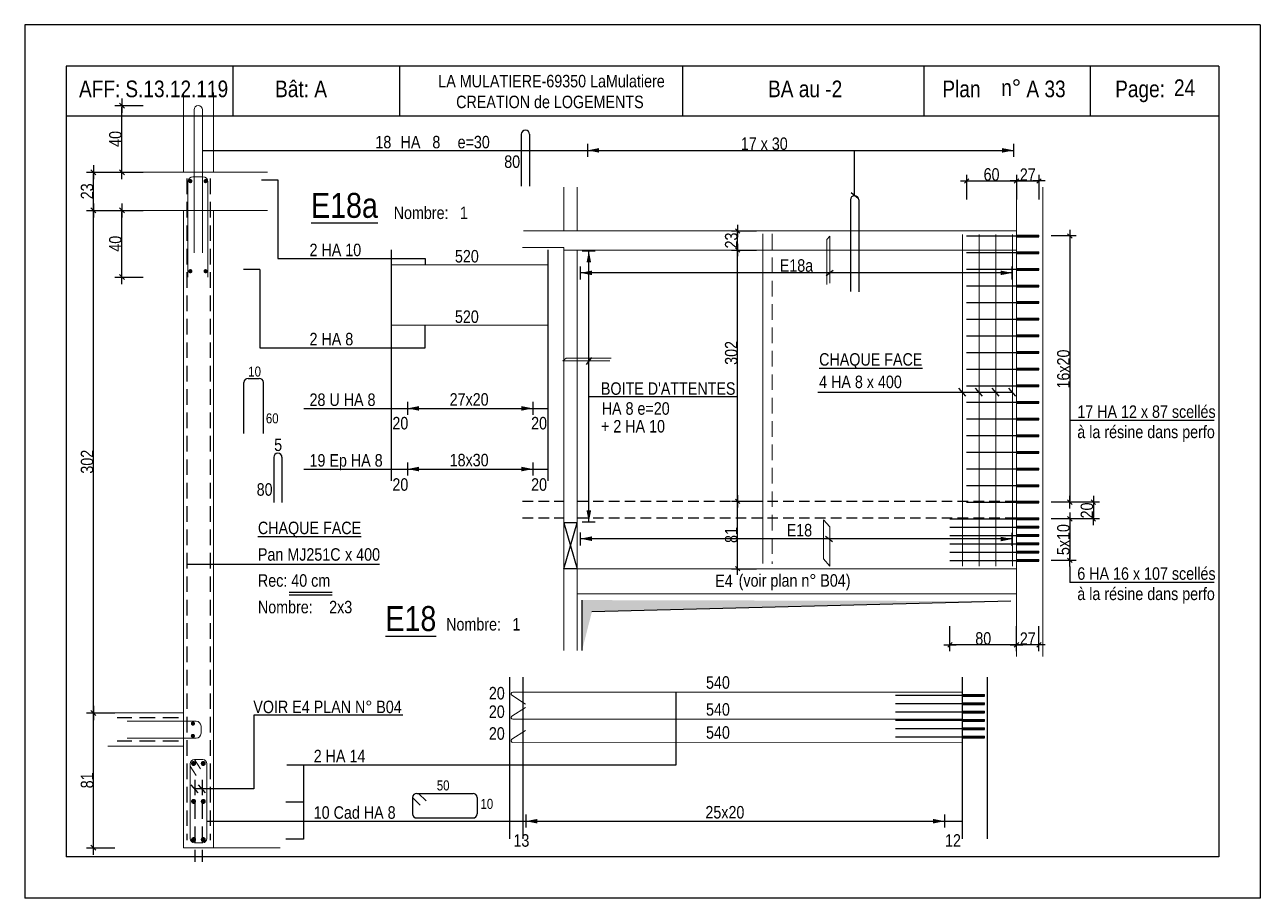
# Model space of a CAD drawing. Header units: metres. Extents: x -9927 to 45032, y -190416 to 12166.
# Drawn here: x 43547 to 45032, y -159147 to -158097 of the extents above; entities that cross this region are included whole.
import ezdxf
from ezdxf.enums import TextEntityAlignment as Align

# ---------------------------------------------------------------- set-up
doc = ezdxf.new("R2010")
doc.units = ezdxf.units.M
doc.header["$PDMODE"] = 65
doc.linetypes.add('CACHE2', pattern=[0.1875, 0.125, -0.0625])
doc.linetypes.add('CACHEx2', pattern=[19.05, 12.7, -6.35])
for name, color, linetype in [('01_cote_gen', 4, 'Continuous'), ('01_fenetres', 171, 'Continuous'), ('01_linteaux', 3, 'Continuous'), ('01_murs_coup', 5, 'Continuous'), ('01_poch_murs', 251, 'Continuous'), ('01_sem', 42, 'Continuous'), ('01_texte', 230, 'Continuous'), ('AA_COTES', 2, 'Continuous')]:
    doc.layers.add(name, color=color, linetype=linetype)
doc.styles.add('STYLE2', font='ARIALN.TTF')
doc.dimstyles.new('JB25', dxfattribs={"dimscale": 0.1, "dimtxt": 150, "dimasz": 17, "dimexe": 0.1, "dimexo": 0.1, "dimgap": 0.09, "dimtad": 1, "dimdec": 1, "dimlfac": 0.5, "dimdsep": 46, "dimtxsty": 'STYLE2', "dimblk1": 'BOND_G', "dimblk2": 'BOND_D', "dimsah": 1, "dimcen": 1.5, "dimdle": 0.01, "dimse1": 1, "dimse2": 1, "dimclrd": 4, "dimclre": 2, "dimclrt": 5, "dimadec": 0, "dimazin": 0, "dimtfac": 2.333333, "dimtdec": 1, "dimtix": 1, "dimtmove": 2, "dimatfit": 3, "dimldrblk": 'BOND_G', "dimfxl": 1, "dimtolj": 1, "dimtzin": 0, "dimarcsym": 0})
doc.dimstyles.new('JB50', dxfattribs={"dimscale": 0.1, "dimtxt": 150, "dimasz": 15, "dimexe": 0.1, "dimexo": 0.1, "dimgap": 0.09, "dimtad": 1, "dimdec": 1, "dimdsep": 46, "dimtxsty": 'STYLE2', "dimblk1": 'BOND_G', "dimblk2": 'BOND_D', "dimsah": 1, "dimcen": 1.5, "dimdle": 0.01, "dimse1": 1, "dimse2": 1, "dimclrd": 4, "dimclre": 2, "dimclrt": 6, "dimazin": 2, "dimtfac": 2.333333, "dimtdec": 1, "dimtix": 1, "dimtmove": 2, "dimatfit": 3, "dimldrblk": 'BOND_G', "dimfxl": 1, "dimtolj": 1, "dimtzin": 0, "dimarcsym": 0})

# ---------------------------------------------------------------- blocks, each defined once
blk = doc.blocks.new('BOND_G')
at = {"layer": 'AA_COTES', "color": 0}
for p, q in [((0, -5), (0, 15)), ((5, 0), (-5, 0)), ((1.77, 1.77), (-1.77, -1.77))]:
    blk.add_line(p, q, dxfattribs=at)
blk = doc.blocks.new('BOND_D')
at = {"layer": 'AA_COTES', "color": 0}
for p, q in [((5, 0), (-5, 0)), ((-1.77, -1.77), (1.77, 1.77)), ((0, 5), (0, -15))]:
    blk.add_line(p, q, dxfattribs=at)
blk = doc.blocks.new('*D1576')
at = {"layer": '01_cote_gen', "color": 4, "linetype": 'Continuous', "lineweight": -2, "transparency": 16777216}
blk.add_line((43663.6, -158398.3), (43663.6, -158321.7), dxfattribs=at)
at = {"layer": 'DEFPOINTS', "color": 0, "linetype": 'Continuous', "lineweight": 0, "transparency": 16777216}
for p in [(43663.6, -158320), (43737.9, -158320), (43743.4, -158400)]:
    blk.add_point(p, dxfattribs=at)
at = {"layer": '01_cote_gen', "color": 4, "linetype": 'Continuous', "lineweight": -2, "transparency": 16777216, "xscale": 1.7, "yscale": 1.7, "zscale": 1.7}
for name, p, rotation in [('BOND_D', (43663.6, -158320), 90), ('BOND_G', (43663.6, -158400), 270)]:
    blk.add_blockref(name, p, dxfattribs=dict(at, rotation=rotation))
at = {"layer": '01_cote_gen', "color": 5, "linetype": 'Continuous', "lineweight": 0, "transparency": 16777216, "insert": (43655.9, -158360), "char_height": 15, "attachment_point": 5, "rotation": 90, "style": 'STYLE2'}
blk.add_mtext('\\A1;40', dxfattribs=at)
blk = doc.blocks.new('*D1577')
at = {"layer": '01_cote_gen', "color": 4, "linetype": 'Continuous', "lineweight": -2, "transparency": 16777216}
blk.add_line((43629.5, -158318.3), (43629.5, -158275.7), dxfattribs=at)
at = {"layer": 'DEFPOINTS', "color": 0, "linetype": 'Continuous', "lineweight": 0, "transparency": 16777216}
for p in [(43629.5, -158274), (43705.1, -158274), (43705.1, -158320)]:
    blk.add_point(p, dxfattribs=at)
at = {"layer": '01_cote_gen', "color": 4, "linetype": 'Continuous', "lineweight": -2, "transparency": 16777216, "xscale": 1.7, "yscale": 1.7, "zscale": 1.7}
for name, p, rotation in [('BOND_D', (43629.5, -158274), 90), ('BOND_G', (43629.5, -158320), 270)]:
    blk.add_blockref(name, p, dxfattribs=dict(at, rotation=rotation))
at = {"layer": '01_cote_gen', "color": 5, "linetype": 'Continuous', "lineweight": 0, "transparency": 16777216, "insert": (43621.9, -158297), "char_height": 15, "attachment_point": 5, "rotation": 90, "style": 'STYLE2'}
blk.add_mtext('\\A1;23', dxfattribs=at)
blk = doc.blocks.new('*D1578')
at = {"layer": '01_cote_gen', "color": 4, "lineweight": -2, "transparency": 16777216}
blk.add_line((43629.5, -158922.3), (43629.5, -158321.7), dxfattribs=at)
at = {"layer": 'DEFPOINTS', "color": 0, "lineweight": 0, "transparency": 16777216}
for p in [(43629.5, -158320), (43638, -158320), (43649.6, -158924)]:
    blk.add_point(p, dxfattribs=at)
at = {"layer": '01_cote_gen', "color": 4, "lineweight": -2, "transparency": 16777216, "xscale": 1.7, "yscale": 1.7, "zscale": 1.7}
for name, p, rotation in [('BOND_D', (43629.5, -158320), 90), ('BOND_G', (43629.5, -158924), 270)]:
    blk.add_blockref(name, p, dxfattribs=dict(at, rotation=rotation))
at = {"layer": '01_cote_gen', "color": 5, "lineweight": 0, "transparency": 16777216, "insert": (43621.9, -158622), "char_height": 15, "attachment_point": 5, "rotation": 90, "style": 'STYLE2'}
blk.add_mtext('\\A1;302', dxfattribs=at)
blk = doc.blocks.new('*D1579')
at = {"layer": '01_cote_gen', "color": 4, "lineweight": -2, "transparency": 16777216}
blk.add_line((43663.6, -158272.3), (43663.6, -158195.7), dxfattribs=at)
at = {"layer": 'DEFPOINTS', "color": 0, "lineweight": 0, "transparency": 16777216}
for p in [(43663.6, -158194), (43689.1, -158194), (43728.5, -158274)]:
    blk.add_point(p, dxfattribs=at)
at = {"layer": '01_cote_gen', "color": 4, "lineweight": -2, "transparency": 16777216, "xscale": 1.7, "yscale": 1.7, "zscale": 1.7}
for name, p, rotation in [('BOND_D', (43663.6, -158194), 90), ('BOND_G', (43663.6, -158274), 270)]:
    blk.add_blockref(name, p, dxfattribs=dict(at, rotation=rotation))
at = {"layer": '01_cote_gen', "color": 5, "lineweight": 0, "transparency": 16777216, "insert": (43655.9, -158234), "char_height": 15, "attachment_point": 5, "rotation": 90, "style": 'STYLE2'}
blk.add_mtext('\\A1;40', dxfattribs=at)
blk = doc.blocks.new('*D1580')
at = {"layer": '01_cote_gen', "color": 4, "lineweight": -2, "transparency": 16777216}
blk.add_line((43629.5, -159084.3), (43629.5, -158925.7), dxfattribs=at)
at = {"layer": 'DEFPOINTS', "color": 0, "lineweight": 0, "transparency": 16777216}
for p in [(43629.5, -158924), (43678.3, -158924), (43773.8, -159086)]:
    blk.add_point(p, dxfattribs=at)
at = {"layer": '01_cote_gen', "color": 4, "lineweight": -2, "transparency": 16777216, "xscale": 1.7, "yscale": 1.7, "zscale": 1.7}
for name, p, rotation in [('BOND_D', (43629.5, -158924), 90), ('BOND_G', (43629.5, -159086), 270)]:
    blk.add_blockref(name, p, dxfattribs=dict(at, rotation=rotation))
at = {"layer": '01_cote_gen', "color": 5, "lineweight": 0, "transparency": 16777216, "insert": (43621.9, -159005), "char_height": 15, "attachment_point": 5, "rotation": 90, "style": 'STYLE2'}
blk.add_mtext('\\A1;81', dxfattribs=at)
blk = doc.blocks.new('*D1581')
at = {"layer": '01_cote_gen', "color": 4, "lineweight": -2, "ltscale": 0.5, "transparency": 16777216}
blk.add_line((44403.7, -158749.1), (44403.7, -158671.1), dxfattribs=at)
at = {"layer": 'DEFPOINTS', "color": 0, "lineweight": 0, "ltscale": 0.5, "transparency": 16777216}
for p in [(44403, -158669.6), (44403.7, -158669.6), (44403, -158750.6)]:
    blk.add_point(p, dxfattribs=at)
at = {"layer": '01_cote_gen', "color": 4, "lineweight": -2, "ltscale": 0.5, "transparency": 16777216, "xscale": 1.5, "yscale": 1.5, "zscale": 1.5}
for name, p, rotation in [('BOND_D', (44403.7, -158669.6), 90), ('BOND_G', (44403.7, -158750.6), 270)]:
    blk.add_blockref(name, p, dxfattribs=dict(at, rotation=rotation))
at = {"layer": '01_cote_gen', "color": 6, "lineweight": 0, "ltscale": 0.5, "transparency": 16777216, "insert": (44396.1, -158710.1), "char_height": 15, "attachment_point": 5, "rotation": 90, "style": 'STYLE2'}
blk.add_mtext('\\A1;81', dxfattribs=at)
blk = doc.blocks.new('*D1582')
at = {"layer": '01_cote_gen', "color": 4, "lineweight": -2, "ltscale": 0.5, "transparency": 16777216}
blk.add_line((44403.7, -158668.1), (44403.7, -158369.1), dxfattribs=at)
at = {"layer": 'DEFPOINTS', "color": 0, "lineweight": 0, "ltscale": 0.5, "transparency": 16777216}
for p in [(44343.2, -158367.6), (44403.7, -158367.6), (44361.6, -158669.6)]:
    blk.add_point(p, dxfattribs=at)
at = {"layer": '01_cote_gen', "color": 4, "lineweight": -2, "ltscale": 0.5, "transparency": 16777216, "xscale": 1.5, "yscale": 1.5, "zscale": 1.5}
for name, p, rotation in [('BOND_D', (44403.7, -158367.6), 90), ('BOND_G', (44403.7, -158669.6), 270)]:
    blk.add_blockref(name, p, dxfattribs=dict(at, rotation=rotation))
at = {"layer": '01_cote_gen', "color": 6, "lineweight": 0, "ltscale": 0.5, "transparency": 16777216, "insert": (44396.1, -158491.2), "char_height": 15, "attachment_point": 5, "rotation": 90, "style": 'STYLE2'}
blk.add_mtext('\\A1;302', dxfattribs=at)
blk = doc.blocks.new('*D1583')
at = {"layer": '01_cote_gen', "color": 4, "lineweight": -2, "ltscale": 0.5, "transparency": 16777216}
blk.add_line((44403.7, -158366.1), (44403.7, -158346.1), dxfattribs=at)
at = {"layer": 'DEFPOINTS', "color": 0, "lineweight": 0, "ltscale": 0.5, "transparency": 16777216}
for p in [(44347.8, -158344.6), (44403.7, -158344.6), (44347.8, -158367.6)]:
    blk.add_point(p, dxfattribs=at)
at = {"layer": '01_cote_gen', "color": 4, "lineweight": -2, "ltscale": 0.5, "transparency": 16777216, "xscale": 1.5, "yscale": 1.5, "zscale": 1.5}
for name, p, rotation in [('BOND_D', (44403.7, -158344.6), 90), ('BOND_G', (44403.7, -158367.6), 270)]:
    blk.add_blockref(name, p, dxfattribs=dict(at, rotation=rotation))
at = {"layer": '01_cote_gen', "color": 6, "lineweight": 0, "ltscale": 0.5, "transparency": 16777216, "insert": (44396.1, -158356.1), "char_height": 15, "attachment_point": 5, "rotation": 90, "style": 'STYLE2'}
blk.add_mtext('\\A1;23', dxfattribs=at)
blk = doc.blocks.new('*D1584')
at = {"layer": '01_cote_gen', "color": 4, "lineweight": -2, "ltscale": 0.5, "transparency": 16777216}
blk.add_line((44803, -158692.1), (44803, -158739.1), dxfattribs=at)
at = {"layer": 'DEFPOINTS', "color": 0, "lineweight": 0, "ltscale": 0.5, "transparency": 16777216}
for p in [(44715.4, -158690.6), (44717.7, -158740.6), (44803, -158740.6)]:
    blk.add_point(p, dxfattribs=at)
at = {"layer": '01_cote_gen', "color": 4, "lineweight": -2, "ltscale": 0.5, "transparency": 16777216, "xscale": 1.5, "yscale": 1.5, "zscale": 1.5}
for name, p, rotation in [('BOND_G', (44803, -158690.6), 90), ('BOND_D', (44803, -158740.6), 270)]:
    blk.add_blockref(name, p, dxfattribs=dict(at, rotation=rotation))
at = {"layer": '01_cote_gen', "color": 6, "lineweight": 0, "ltscale": 0.5, "transparency": 16777216, "insert": (44795.3, -158715.6), "char_height": 15, "attachment_point": 5, "rotation": 90, "style": 'STYLE2'}
blk.add_mtext('\\A1;5x10', dxfattribs=at)
blk = doc.blocks.new('*D1585')
at = {"layer": '01_cote_gen', "color": 4, "lineweight": -2, "ltscale": 0.5, "transparency": 16777216}
blk.add_line((44831.3, -158672.1), (44831.3, -158689.1), dxfattribs=at)
at = {"layer": 'DEFPOINTS', "color": 0, "lineweight": 0, "ltscale": 0.5, "transparency": 16777216}
for p in [(44810.5, -158670.6), (44810.5, -158690.6), (44831.3, -158690.6)]:
    blk.add_point(p, dxfattribs=at)
at = {"layer": '01_cote_gen', "color": 4, "lineweight": -2, "ltscale": 0.5, "transparency": 16777216, "xscale": 1.5, "yscale": 1.5, "zscale": 1.5}
for name, p, rotation in [('BOND_G', (44831.3, -158670.6), 90), ('BOND_D', (44831.3, -158690.6), 270)]:
    blk.add_blockref(name, p, dxfattribs=dict(at, rotation=rotation))
at = {"layer": '01_cote_gen', "color": 6, "lineweight": 0, "ltscale": 0.5, "transparency": 16777216, "insert": (44823.6, -158680.6), "char_height": 15, "attachment_point": 5, "rotation": 90, "style": 'STYLE2'}
blk.add_mtext('\\A1;20', dxfattribs=at)
blk = doc.blocks.new('*D1586')
at = {"layer": '01_cote_gen', "color": 4, "lineweight": -2, "ltscale": 0.5, "transparency": 16777216}
blk.add_line((44764.4, -158842.1), (44740.4, -158842.1), dxfattribs=at)
at = {"layer": 'DEFPOINTS', "color": 0, "lineweight": 0, "ltscale": 0.5, "transparency": 16777216}
for p in [(44765.9, -158652.5), (44738.9, -158661.5), (44738.9, -158842.1)]:
    blk.add_point(p, dxfattribs=at)
at = {"layer": '01_cote_gen', "color": 4, "lineweight": -2, "ltscale": 0.5, "transparency": 16777216, "xscale": 1.5, "yscale": 1.5, "zscale": 1.5, "rotation": 180}
blk.add_blockref('BOND_D', (44738.9, -158842.1), dxfattribs=at)
at = {"layer": '01_cote_gen', "color": 4, "lineweight": -2, "ltscale": 0.5, "transparency": 16777216, "xscale": 1.5, "yscale": 1.5, "zscale": 1.5}
blk.add_blockref('BOND_G', (44765.9, -158842.1), dxfattribs=at)
at = {"layer": '01_cote_gen', "color": 6, "lineweight": 0, "ltscale": 0.5, "transparency": 16777216, "insert": (44752.4, -158834.6), "char_height": 15, "attachment_point": 5, "style": 'STYLE2'}
blk.add_mtext('\\A1;27', dxfattribs=at)
blk = doc.blocks.new('*D1587')
at = {"layer": '01_cote_gen', "color": 4, "lineweight": -2, "ltscale": 0.5, "transparency": 16777216}
blk.add_line((44737.4, -158842.1), (44660.4, -158842.1), dxfattribs=at)
at = {"layer": 'DEFPOINTS', "color": 0, "lineweight": 0, "ltscale": 0.5, "transparency": 16777216}
for p in [(44658.9, -158651.5), (44738.9, -158673.9), (44658.9, -158842.1)]:
    blk.add_point(p, dxfattribs=at)
at = {"layer": '01_cote_gen', "color": 4, "lineweight": -2, "ltscale": 0.5, "transparency": 16777216, "xscale": 1.5, "yscale": 1.5, "zscale": 1.5, "rotation": 180}
blk.add_blockref('BOND_D', (44658.9, -158842.1), dxfattribs=at)
at = {"layer": '01_cote_gen', "color": 4, "lineweight": -2, "ltscale": 0.5, "transparency": 16777216, "xscale": 1.5, "yscale": 1.5, "zscale": 1.5}
blk.add_blockref('BOND_G', (44738.9, -158842.1), dxfattribs=at)
at = {"layer": '01_cote_gen', "color": 6, "lineweight": 0, "ltscale": 0.5, "transparency": 16777216, "insert": (44698.9, -158834.5), "char_height": 15, "attachment_point": 5, "style": 'STYLE2'}
blk.add_mtext('\\A1;80', dxfattribs=at)
blk = doc.blocks.new('*D1588')
at = {"layer": '01_cote_gen', "color": 4, "lineweight": -2, "ltscale": 0.5, "transparency": 16777216}
blk.add_line((44803, -158352.1), (44803, -158669.1), dxfattribs=at)
at = {"layer": 'DEFPOINTS', "color": 0, "lineweight": 0, "ltscale": 0.5, "transparency": 16777216}
for p in [(44678.9, -158350.6), (44713.9, -158670.6), (44803, -158670.6)]:
    blk.add_point(p, dxfattribs=at)
at = {"layer": '01_cote_gen', "color": 4, "lineweight": -2, "ltscale": 0.5, "transparency": 16777216, "xscale": 1.5, "yscale": 1.5, "zscale": 1.5}
for name, p, rotation in [('BOND_G', (44803, -158350.6), 90), ('BOND_D', (44803, -158670.6), 270)]:
    blk.add_blockref(name, p, dxfattribs=dict(at, rotation=rotation))
at = {"layer": '01_cote_gen', "color": 6, "lineweight": 0, "ltscale": 0.5, "transparency": 16777216, "insert": (44795.3, -158510.6), "char_height": 15, "attachment_point": 5, "rotation": 90, "style": 'STYLE2'}
blk.add_mtext('\\A1;16x20', dxfattribs=at)
blk = doc.blocks.new('*D1589')
at = {"layer": '01_cote_gen', "color": 4, "lineweight": -2, "ltscale": 0.5, "transparency": 16777216}
blk.add_line((44680.4, -158284.5), (44737.4, -158284.5), dxfattribs=at)
at = {"layer": 'DEFPOINTS', "color": 0, "lineweight": 0, "ltscale": 0.5, "transparency": 16777216}
for p in [(44738.9, -158284.5), (44738.9, -158310.3), (44678.9, -158350.6)]:
    blk.add_point(p, dxfattribs=at)
at = {"layer": '01_cote_gen', "color": 4, "lineweight": -2, "ltscale": 0.5, "transparency": 16777216, "xscale": 1.5, "yscale": 1.5, "zscale": 1.5, "rotation": 180}
blk.add_blockref('BOND_G', (44678.9, -158284.5), dxfattribs=at)
at = {"layer": '01_cote_gen', "color": 4, "lineweight": -2, "ltscale": 0.5, "transparency": 16777216, "xscale": 1.5, "yscale": 1.5, "zscale": 1.5}
blk.add_blockref('BOND_D', (44738.9, -158284.5), dxfattribs=at)
at = {"layer": '01_cote_gen', "color": 6, "lineweight": 0, "ltscale": 0.5, "transparency": 16777216, "insert": (44708.9, -158276.8), "char_height": 15, "attachment_point": 5, "style": 'STYLE2'}
blk.add_mtext('\\A1;60', dxfattribs=at)
blk = doc.blocks.new('*D1590')
at = {"layer": '01_cote_gen', "color": 4, "lineweight": -2, "ltscale": 0.5, "transparency": 16777216}
blk.add_line((44740.4, -158284.5), (44764.4, -158284.5), dxfattribs=at)
at = {"layer": 'DEFPOINTS', "color": 0, "lineweight": 0, "ltscale": 0.5, "transparency": 16777216}
for p in [(44765.9, -158284.5), (44738.9, -158292.1), (44765.9, -158351.6)]:
    blk.add_point(p, dxfattribs=at)
at = {"layer": '01_cote_gen', "color": 4, "lineweight": -2, "ltscale": 0.5, "transparency": 16777216, "xscale": 1.5, "yscale": 1.5, "zscale": 1.5, "rotation": 180}
blk.add_blockref('BOND_G', (44738.9, -158284.5), dxfattribs=at)
at = {"layer": '01_cote_gen', "color": 4, "lineweight": -2, "ltscale": 0.5, "transparency": 16777216, "xscale": 1.5, "yscale": 1.5, "zscale": 1.5}
blk.add_blockref('BOND_D', (44765.9, -158284.5), dxfattribs=at)
at = {"layer": '01_cote_gen', "color": 6, "lineweight": 0, "ltscale": 0.5, "transparency": 16777216, "insert": (44752.4, -158276.9), "char_height": 15, "attachment_point": 5, "style": 'STYLE2'}
blk.add_mtext('\\A1;27', dxfattribs=at)

msp = doc.modelspace()

# ---------------------------------------------------------------- linework, layer by layer
at = {"layer": '01_cote_gen', "color": 5, "linetype": 'Continuous', "lineweight": 0}
msp.add_line((44434.06, -158348.28), (44434.06, -158744.13), dxfattribs=at)
at = {"layer": '01_cote_gen', "color": 5, "linetype": 'CACHE2', "lineweight": 0, "ltscale": 150}
msp.add_line((44445.21, -158348.28), (44445.21, -158744.62), dxfattribs=at)
at = {"layer": '01_fenetres', "ltscale": 30}
for p, q in [((43596.87, -158146.73), (43596.87, -159096.73)), ((43596.87, -158146.73), (43596.87, -159096.73)), ((43596.87, -158146.73), (43596.87, -159096.73)), ((44981.87, -158146.73), (43596.87, -158146.73)), ((43796.87, -158146.73), (43796.87, -158206.73)), ((43997.26, -158146.73), (43997.26, -158206.73)), ((44337.43, -158146.73), (44337.43, -158206.73)), ((44627.73, -158206.73), (44627.73, -158146.73)), ((44827.73, -158206.73), (44827.73, -158146.73)), ((44981.87, -158146.73), (44981.87, -159096.73)), ((44981.87, -158206.73), (43596.87, -158206.73)), ((44981.87, -159096.73), (43596.87, -159096.73))]:
    msp.add_line(p, q, dxfattribs=at)
at = {"layer": '01_linteaux', "linetype": 'Continuous'}
for p, q in [((44143.62, -158228.47), (44143.62, -158290.65)), ((44153.62, -158228.47), (44153.62, -158290.65)), ((44539.29, -158307.23), (44539.29, -158417.26)), ((44549.29, -158307.23), (44549.29, -158417.75)), ((43815.32, -158521.86), (43828.72, -158521.86)), ((43810.32, -158587.95), (43810.32, -158526.86)), ((43833.72, -158587.95), (43833.72, -158526.86)), ((43846.09, -158616.69), (43846.09, -158670.99)), ((43856.09, -158616.69), (43856.09, -158670.99)), ((44013.08, -159025.61), (44013.08, -159045.22)), ((44013.08, -159025.61), (44022.08, -159034.61)), ((44018.08, -159020.61), (44085.66, -159020.61)), ((44020.27, -159020.61), (44029.27, -159029.61)), ((44090.66, -159025.61), (44090.66, -159045.22)), ((44018.08, -159050.22), (44085.66, -159050.22))]:
    msp.add_line(p, q, dxfattribs=at)
at = {"layer": '01_linteaux'}
for p, q in [((44678.87, -158350.59), (44765.87, -158350.59)), ((44738.87, -158349.59), (44765.87, -158349.59)), ((44738.87, -158351.59), (44765.87, -158351.59)), ((44765.87, -158351.59), (44765.87, -158349.59)), ((44678.87, -158370.59), (44765.87, -158370.59)), ((44738.87, -158369.59), (44765.87, -158369.59)), ((44738.87, -158371.59), (44765.87, -158371.59)), ((44765.87, -158371.59), (44765.87, -158369.59)), ((44738.87, -158389.59), (44765.87, -158389.59)), ((44765.87, -158391.59), (44765.87, -158389.59)), ((44678.87, -158390.59), (44765.87, -158390.59)), ((44738.87, -158391.59), (44765.87, -158391.59)), ((44678.87, -158410.59), (44765.87, -158410.59)), ((44738.87, -158409.59), (44765.87, -158409.59)), ((44738.87, -158411.59), (44765.87, -158411.59)), ((44765.87, -158411.59), (44765.87, -158409.59)), ((44678.87, -158430.59), (44765.87, -158430.59)), ((44738.87, -158429.59), (44765.87, -158429.59)), ((44738.87, -158431.59), (44765.87, -158431.59)), ((44765.87, -158431.59), (44765.87, -158429.59)), ((44678.87, -158450.59), (44765.87, -158450.59)), ((44738.87, -158449.59), (44765.87, -158449.59)), ((44738.87, -158451.59), (44765.87, -158451.59)), ((44765.87, -158451.59), (44765.87, -158449.59)), ((44678.87, -158470.59), (44765.87, -158470.59)), ((44678.87, -158470.59), (44765.87, -158470.59)), ((44738.87, -158469.59), (44765.87, -158469.59)), ((44738.87, -158469.59), (44765.87, -158469.59)), ((44738.87, -158471.59), (44765.87, -158471.59)), ((44738.87, -158471.59), (44765.87, -158471.59)), ((44765.87, -158471.59), (44765.87, -158469.59)), ((44765.87, -158471.59), (44765.87, -158469.59)), ((44678.87, -158490.59), (44765.87, -158490.59)), ((44738.87, -158489.59), (44765.87, -158489.59)), ((44738.87, -158491.59), (44765.87, -158491.59)), ((44765.87, -158491.59), (44765.87, -158489.59)), ((44678.87, -158510.59), (44765.87, -158510.59)), ((44738.87, -158509.59), (44765.87, -158509.59)), ((44738.87, -158511.59), (44765.87, -158511.59)), ((44765.87, -158511.59), (44765.87, -158509.59)), ((44678.87, -158530.59), (44765.87, -158530.59)), ((44738.87, -158529.59), (44765.87, -158529.59)), ((44738.87, -158531.59), (44765.87, -158531.59)), ((44765.87, -158531.59), (44765.87, -158529.59)), ((44678.87, -158550.59), (44765.87, -158550.59)), ((44738.87, -158549.59), (44765.87, -158549.59)), ((44738.87, -158551.59), (44765.87, -158551.59)), ((44765.87, -158551.59), (44765.87, -158549.59)), ((44678.87, -158570.59), (44765.87, -158570.59)), ((44738.87, -158569.59), (44765.87, -158569.59)), ((44738.87, -158571.59), (44765.87, -158571.59)), ((44765.87, -158571.59), (44765.87, -158569.59)), ((44678.87, -158590.59), (44765.87, -158590.59)), ((44738.87, -158589.59), (44765.87, -158589.59)), ((44738.87, -158591.59), (44765.87, -158591.59)), ((44765.87, -158591.59), (44765.87, -158589.59)), ((44678.87, -158610.59), (44765.87, -158610.59)), ((44738.87, -158609.59), (44765.87, -158609.59)), ((44738.87, -158611.59), (44765.87, -158611.59)), ((44765.87, -158611.59), (44765.87, -158609.59)), ((44678.87, -158630.59), (44765.87, -158630.59)), ((44738.87, -158629.59), (44765.87, -158629.59)), ((44738.87, -158631.59), (44765.87, -158631.59)), ((44765.87, -158631.59), (44765.87, -158629.59)), ((44678.87, -158650.59), (44765.87, -158650.59)), ((44738.87, -158649.59), (44765.87, -158649.59)), ((44738.87, -158651.59), (44765.87, -158651.59)), ((44765.87, -158651.59), (44765.87, -158649.59)), ((44678.87, -158670.59), (44765.87, -158670.59)), ((44738.87, -158669.59), (44765.87, -158669.59)), ((44738.87, -158671.59), (44765.87, -158671.59)), ((44765.87, -158671.59), (44765.87, -158669.59)), ((44210.87, -158695.59), (44194.87, -158695.59)), ((44194.87, -158750.59), (44210.87, -158695.59)), ((44194.87, -158695.59), (44210.87, -158750.59)), ((44658.87, -158690.59), (44765.87, -158690.59)), ((44658.87, -158700.59), (44765.87, -158700.59)), ((44738.87, -158689.59), (44765.87, -158689.59)), ((44738.87, -158691.59), (44765.87, -158691.59)), ((44738.87, -158699.59), (44765.87, -158699.59)), ((44738.87, -158701.59), (44765.87, -158701.59)), ((44765.87, -158691.59), (44765.87, -158689.59)), ((44765.87, -158701.59), (44765.87, -158699.59)), ((44658.87, -158710.59), (44765.87, -158710.59)), ((44738.87, -158709.59), (44765.87, -158709.59)), ((44738.87, -158711.59), (44765.87, -158711.59)), ((44765.87, -158711.59), (44765.87, -158709.59)), ((44658.87, -158720.59), (44765.87, -158720.59)), ((44658.87, -158730.59), (44765.87, -158730.59)), ((44738.87, -158719.59), (44765.87, -158719.59)), ((44738.87, -158721.59), (44765.87, -158721.59)), ((44738.87, -158729.59), (44765.87, -158729.59)), ((44738.87, -158731.59), (44765.87, -158731.59)), ((44765.87, -158721.59), (44765.87, -158719.59)), ((44765.87, -158731.59), (44765.87, -158729.59)), ((44658.87, -158740.59), (44765.87, -158740.59)), ((44738.87, -158739.59), (44765.87, -158739.59)), ((44738.87, -158741.59), (44765.87, -158741.59)), ((44765.87, -158741.59), (44765.87, -158739.59)), ((44210.87, -158750.59), (44194.87, -158750.59)), ((44593.5, -158902.78), (44700.5, -158902.78)), ((44673.5, -158901.78), (44700.5, -158901.78)), ((44673.5, -158903.78), (44700.5, -158903.78)), ((44700.5, -158903.78), (44700.5, -158901.78)), ((44593.5, -158912.78), (44700.5, -158912.78)), ((44593.5, -158922.78), (44700.5, -158922.78)), ((44673.5, -158911.78), (44700.5, -158911.78)), ((44673.5, -158913.78), (44700.5, -158913.78)), ((44673.5, -158921.78), (44700.5, -158921.78)), ((44673.5, -158923.78), (44700.5, -158923.78)), ((44700.5, -158913.78), (44700.5, -158911.78)), ((44700.5, -158923.78), (44700.5, -158921.78)), ((44593.5, -158932.78), (44700.5, -158932.78)), ((44673.5, -158931.78), (44700.5, -158931.78)), ((44673.5, -158933.78), (44700.5, -158933.78)), ((44700.5, -158933.78), (44700.5, -158931.78)), ((44593.5, -158942.78), (44700.5, -158942.78)), ((44593.5, -158952.78), (44700.5, -158952.78)), ((44673.5, -158941.78), (44700.5, -158941.78)), ((44673.5, -158943.78), (44700.5, -158943.78)), ((44673.5, -158951.78), (44700.5, -158951.78)), ((44673.5, -158953.78), (44700.5, -158953.78)), ((44700.5, -158943.78), (44700.5, -158941.78)), ((44700.5, -158953.78), (44700.5, -158951.78))]:
    msp.add_line(p, q, dxfattribs=at)
at = {"layer": '01_linteaux', "linetype": 'CACHEx2'}
for p, q in [((44145.25, -158669.59), (44194.87, -158669.59)), ((44210.87, -158669.59), (44738.87, -158669.59)), ((44145.25, -158689.59), (44194.87, -158689.59)), ((44210.87, -158689.59), (44738.87, -158689.59))]:
    msp.add_line(p, q, dxfattribs=at)
at = {"layer": '01_linteaux', "linetype": 'Continuous'}
for centre, start, end in [((44148.62, -158228.47), 0, 180), ((44544.29, -158307.23), 90, 180), ((44544.29, -158307.23), 0, 90), ((43815.32, -158526.86), 90, 180), ((43828.72, -158526.86), 0, 90), ((43851.09, -158616.69), 90, 180), ((43851.09, -158616.69), 0, 90), ((44018.08, -159025.61), 90, 180), ((44085.66, -159025.61), 0, 90), ((44018.08, -159045.22), 180, 270), ((44085.66, -159045.22), 270, 0)]:
    msp.add_arc(centre, 5, start, end, dxfattribs=at)
at = {"layer": '01_murs_coup', "linetype": 'Continuous', "lineweight": 5}
for p, q in [((44194.87, -158344.59), (44194.87, -158292.15)), ((44210.87, -158344.59), (44210.87, -158292.15)), ((44738.87, -158856.12), (44738.87, -158292.15)), ((44770.37, -158856.12), (44770.37, -158292.15)), ((44146.38, -158344.59), (44738.87, -158344.59)), ((44145.25, -158364.59), (44194.87, -158364.59)), ((44194.87, -158848.7), (44194.87, -158364.59)), ((44194.87, -158367.59), (44738.87, -158367.59)), ((44210.87, -158848.7), (44210.87, -158367.59)), ((44210.87, -158750.59), (44738.87, -158750.59)), ((44210.87, -158780.59), (44738.87, -158780.59))]:
    msp.add_line(p, q, dxfattribs=at)
at = {"layer": '01_poch_murs', "ltscale": 3}
for p, q in [((44216.75, -158848.7), (44216.75, -158788.31)), ((44732.01, -158789.52), (44228.57, -158802.24))]:
    msp.add_line(p, q, dxfattribs=at)
for points in [[(44216.75, -158848.7), (44216.75, -158788.31), (44228.57, -158802.24)], [(44216.75, -158788.31), (44732.01, -158789.52), (44228.57, -158802.24)]]:
    msp.add_solid(points, dxfattribs=at)
at = {"layer": '01_sem', "color": 2, "lineweight": 0, "ltscale": 7}
for p, q in [((43737.81, -158273.99), (43737.81, -158178.25)), ((43773.81, -158273.99), (43773.81, -158178.25)), ((43750.46, -158198.99), (43750.46, -158371.05)), ((43760.46, -158198.99), (43760.46, -158371.05)), ((43663.77, -158273.99), (43838.83, -158273.99)), ((43743.09, -158285.6), (43743.09, -158399.99)), ((43761.09, -158279.6), (43749.09, -158279.6)), ((43767.09, -158285.6), (43767.09, -158399.99)), ((43663.77, -158319.99), (43838.83, -158319.99)), ((43737.81, -158319.99), (43737.81, -159085.99)), ((43773.81, -158319.99), (43773.81, -159085.99)), ((44514.32, -158350.81), (44510.78, -158355.04)), ((44510.78, -158355.04), (44510.78, -158408.97)), ((44514.32, -158350.81), (44514.32, -158407.48)), ((44673.87, -158747.35), (44673.87, -158348.86)), ((44693.87, -158747.35), (44693.87, -158348.86)), ((44713.87, -158747.35), (44713.87, -158348.86)), ((44733.87, -158747.35), (44733.87, -158348.86)), ((43987.1, -158385.33), (44175.43, -158385.33)), ((43987.1, -158457.95), (44175.43, -158457.95)), ((44193.52, -158500.92), (44197.75, -158497.39)), ((44193.52, -158500.92), (44250.19, -158500.92)), ((44197.75, -158497.39), (44251.68, -158497.39)), ((44507.04, -158738.77), (44507.04, -158691.72)), ((44514.32, -158700.43), (44507.04, -158691.72)), ((44514.32, -158747.48), (44514.32, -158700.43)), ((44514.32, -158747.48), (44507.04, -158738.77)), ((44132.38, -158902.7), (44148.63, -158913.32)), ((44133.36, -158899.03), (44673.5, -158899.03)), ((43737.81, -158923.99), (43646.5, -158923.99)), ((44132.38, -158927.94), (44148.63, -158917.32)), ((43752.81, -158933.94), (43669.88, -158933.94)), ((44133.47, -158931.62), (44673.5, -158931.41)), ((43758.81, -158939.94), (43758.81, -158948.43)), ((44132.38, -158955.66), (44148.63, -158945.03)), ((43737.81, -158963.99), (43646.91, -158963.99)), ((43752.81, -158954.43), (43669.88, -158954.43)), ((44133.47, -158959.33), (44673.5, -158959.12)), ((43750.75, -158979.99), (43758.1, -158991.19)), ((43750.81, -158979.99), (43760.81, -158979.99)), ((43745.75, -158987.77), (43753.1, -158998.97)), ((43745.81, -158984.99), (43745.81, -159074.99)), ((43765.81, -158984.99), (43765.81, -159074.99)), ((43737.81, -159085.99), (43773.81, -159085.99)), ((43737.81, -159085.99), (43853.75, -159085.99)), ((43750.81, -159079.99), (43760.81, -159079.99))]:
    msp.add_line(p, q, dxfattribs=at)
at = {"layer": '01_sem', "color": 2, "lineweight": 0, "ltscale": 7, "flags": 128}
for points, const_width in [([(43745.92, -158283.48, -1), (43745.92, -158285.98, -1)], 2.5), ([(43764.26, -158283.48, 1), (43764.26, -158285.98, 1)], 2.5), ([(43745.92, -158391.75, -1), (43745.92, -158394.25, -1)], 2.5), ([(43764.26, -158391.75, 1), (43764.26, -158394.25, 1)], 2.5), ([(43750.28, -158936.77, -1), (43747.78, -158936.77, -1)], 2.5), ([(43750.25, -158951.58, -1), (43747.75, -158951.58, -1)], 2.5), ([(43748.33, -158984.7, 1), (43751.33, -158984.7, 1)], 3), ([(43759.97, -158984.7, 1), (43762.97, -158984.7, 1)], 3), ([(43748.33, -159030.28, 1), (43751.33, -159030.28, 1)], 3), ([(43759.97, -159030.28, 1), (43762.97, -159030.28, 1)], 3), ([(43748.33, -159076.15, 1), (43751.33, -159076.15, 1)], 3), ([(43759.97, -159076.15, 1), (43762.97, -159076.15, 1)], 3)]:
    msp.add_lwpolyline(points, format="xyb", close=True, dxfattribs=dict(at, const_width=const_width))
at = {"layer": '01_sem', "color": 2, "lineweight": 0, "ltscale": 7}
for centre, radius, start, end in [((43755.46, -158198.99), 5, 0, 180), ((43749.09, -158285.6), 6, 90, 180), ((43761.09, -158285.6), 6, 0, 90), ((44133.47, -158901.03), 2, 90, 236.82778), ((43752.81, -158939.94), 6, 0, 90), ((44133.47, -158929.62), 2, 123.17222, 270), ((43752.81, -158948.43), 6, 270, 0), ((44133.47, -158957.33), 2, 123.17222, 270), ((43750.81, -158984.99), 5, 90, 180), ((43760.81, -158984.99), 5, 0, 90), ((43750.81, -159074.99), 5, 180, 270), ((43760.81, -159074.99), 5, 270, 0)]:
    msp.add_arc(centre, radius, start, end, dxfattribs=at)
at = {"layer": '01_texte', "ltscale": 30}
for p, q in [((43546.87, -158096.73), (43546.87, -159146.73)), ((45031.87, -158096.73), (43546.87, -158096.73)), ((45031.87, -158096.73), (45031.87, -159146.73)), ((44223.3, -158239.71), (44223.3, -158255.35)), ((44735.34, -158239.71), (44735.34, -158255.35)), ((43760.46, -158247.77), (44735.34, -158247.77)), ((44544.29, -158302.23), (44544.29, -158247.77)), ((43831.6, -158283.19), (43851.06, -158283.19)), ((43851.06, -158283.19), (43851.06, -158377.89)), ((44548.42, -158305.54), (44540.15, -158298.92)), ((43987.1, -158367.38), (43987.1, -158644.98)), ((44175.43, -158367.38), (44175.43, -158644.98)), ((44216.79, -158368.63), (44232.43, -158368.63)), ((44224.85, -158694.44), (44224.85, -158368.63)), ((43851.06, -158377.89), (44028.22, -158377.89)), ((44028.22, -158377.89), (44028.22, -158385.33)), ((44214.73, -158403.06), (44214.73, -158387.42)), ((44733.5, -158403.06), (44733.5, -158387.42)), ((43829.27, -158391.12), (43809.81, -158391.12)), ((43829.27, -158391.12), (43829.27, -158485.05)), ((44733.5, -158395), (44214.73, -158395)), ((44510.18, -158398.31), (44518.45, -158391.69)), ((44028.22, -158485.05), (44028.22, -158457.95)), ((43829.27, -158485.05), (44028.22, -158485.05)), ((44228.16, -158496.79), (44221.54, -158505.06)), ((44006.82, -158549.84), (44006.82, -158565.48)), ((44157.69, -158549.84), (44157.69, -158565.48)), ((43882.18, -158557.9), (44175.43, -158557.9)), ((44006.82, -158622.76), (44006.82, -158638.4)), ((44157.69, -158622.76), (44157.69, -158638.4)), ((43882.18, -158630.82), (44175.43, -158630.82)), ((44216.79, -158694.44), (44232.43, -158694.44)), ((44214.73, -158722.57), (44214.73, -158706.93)), ((44732.79, -158714.75), (44214.73, -158714.75)), ((44509.47, -158711.44), (44517.74, -158718.06)), ((44733.5, -158722.95), (44733.5, -158707.31)), ((44129.5, -158881.08), (44129.5, -159075.23)), ((44145.5, -158881.08), (44145.5, -159075.23)), ((44673.5, -158881.08), (44673.5, -159075.23)), ((44673.5, -158881.08), (44673.5, -159075.23)), ((44703.5, -158881.08), (44703.5, -159075.23)), ((44329.88, -158986.23), (44329.88, -158899.03)), ((44001.3, -158926.69), (43822.15, -158926.69)), ((43822.15, -158926.69), (43822.15, -159015.19)), ((43862.1, -158986.23), (44329.88, -158986.23)), ((43881.97, -158986.23), (43881.97, -159075.61)), ((43822.15, -159015.19), (43751.27, -159015.19)), ((43881.97, -159031.34), (43860.51, -159031.34)), ((43765.81, -159054.08), (44673.5, -159054.08)), ((44149.22, -159046.02), (44149.22, -159061.66)), ((44652.41, -159046.02), (44652.41, -159061.66)), ((43881.97, -159075.61), (43860.51, -159075.61)), ((45031.87, -159146.73), (43546.87, -159146.73))]:
    msp.add_line(p, q, dxfattribs=at)
at = {"layer": '01_texte', "linetype": 'CACHE2', "ltscale": 150}
for p, q in [((43741.81, -158281.64), (43741.81, -159076.69)), ((43769.81, -158281.64), (43769.81, -159076.69)), ((43731.81, -158929.99), (43657.87, -158929.99)), ((43731.81, -158957.99), (43657.87, -158957.99)), ((43751.27, -159004.21), (43751.27, -159103.05)), ((43760.11, -159004.21), (43760.11, -159103.05))]:
    msp.add_line(p, q, dxfattribs=at)
at = {"layer": '01_texte'}
for p, q in [((44500.09, -158538.33), (44734.35, -158538.33)), ((44678.1, -158543.03), (44669.64, -158533.63)), ((44698.1, -158543.03), (44689.64, -158533.63)), ((44718.1, -158543.03), (44709.64, -158533.63)), ((44738.1, -158543.03), (44729.64, -158533.63)), ((44224.85, -158543.57), (44403.57, -158543.57)), ((44976.57, -158572.53), (44802.99, -158572.53)), ((44802.99, -158687.09), (44802.99, -158712.83)), ((43741.81, -158745.07), (43973.25, -158745.07)), ((44802.99, -158748.09), (44802.99, -158767.14)), ((44976.57, -158767.14), (44802.99, -158767.14)), ((43916.49, -158779.25), (43864.73, -158779.25)), ((43916.49, -158782.56), (43864.73, -158782.56)), ((43755.51, -159019.88), (43747.04, -159010.49)), ((43764.34, -159019.88), (43755.87, -159010.49))]:
    msp.add_line(p, q, dxfattribs=at)
at = {"layer": '01_texte', "ltscale": 30}
for points in [[(44223.3, -158247.77), (44237.12, -158245.01), (44237.12, -158247.77)], [(44223.3, -158247.77), (44237.12, -158250.52), (44237.12, -158247.77)], [(44735.34, -158247.77), (44721.51, -158245.01), (44721.51, -158247.77)], [(44735.34, -158247.77), (44721.51, -158250.52), (44721.51, -158247.77)], [(44224.85, -158368.63), (44222.09, -158382.45), (44224.85, -158382.45)], [(44224.85, -158368.63), (44227.6, -158382.45), (44224.85, -158382.45)], [(44214.73, -158395), (44228.55, -158392.24), (44228.55, -158395)], [(44214.73, -158395), (44228.55, -158397.75), (44228.55, -158395)], [(44733.5, -158395), (44719.68, -158392.24), (44719.68, -158395)], [(44733.5, -158395), (44719.68, -158397.75), (44719.68, -158395)], [(44006.82, -158557.9), (44020.64, -158555.15), (44020.64, -158557.9)], [(44006.82, -158557.9), (44020.64, -158560.66), (44020.64, -158557.9)], [(44157.69, -158557.9), (44143.87, -158555.15), (44143.87, -158557.9)], [(44157.69, -158557.9), (44143.87, -158560.66), (44143.87, -158557.9)], [(44006.82, -158630.82), (44020.64, -158628.07), (44020.64, -158630.82)], [(44006.82, -158630.82), (44020.64, -158633.58), (44020.64, -158630.82)], [(44157.69, -158630.82), (44143.87, -158628.07), (44143.87, -158630.82)], [(44157.69, -158630.82), (44143.87, -158633.58), (44143.87, -158630.82)], [(44224.85, -158694.44), (44222.09, -158680.62), (44224.85, -158680.62)], [(44224.85, -158694.44), (44227.6, -158680.62), (44224.85, -158680.62)], [(44214.73, -158714.51), (44228.55, -158711.75), (44228.55, -158714.51)], [(44214.73, -158714.51), (44228.55, -158717.26), (44228.55, -158714.51)], [(44733.5, -158714.89), (44719.68, -158712.14), (44719.68, -158714.89)], [(44733.5, -158714.89), (44719.68, -158717.65), (44719.68, -158714.89)], [(44149.22, -159054.08), (44163.04, -159051.33), (44163.04, -159054.08)], [(44149.22, -159054.08), (44163.04, -159056.84), (44163.04, -159054.08)], [(44652.41, -159054.08), (44638.59, -159051.33), (44638.59, -159054.08)], [(44652.41, -159054.08), (44638.59, -159056.84), (44638.59, -159054.08)]]:
    msp.add_solid(points, dxfattribs=at)

# ---------------------------------------------------------------- texts
at = {"layer": '01_texte', "style": 'STYLE2'}
for s, height, p in [('AFF:', 20, (43612.16, -158183.88)), ('S.13.12.119', 20, (43667.83, -158183.88)), ('Bât: A', 20, (43847.8, -158183.88)), ('LA MULATIERE-69350 LaMulatiere', 15, (44043.96, -158172.01)), ('BA au -2', 20, (44440.26, -158183.88)), ('Plan', 20, (44649.78, -158183.88)), ('n%%D', 20, (44720.46, -158182.43)), ('A 33', 20, (44750.81, -158183.88)), ('Page:', 20, (44857.45, -158183.88)), ('24', 20, (44928.13, -158182.43)), ('CREATION de LOGEMENTS', 15, (44065.44, -158197.01)), ('HA', 15, (43998.65, -158245.31)), ('8', 15, (44036.82, -158245.31)), ('17 x 30', 15, (44407.54, -158247.24)), ('80', 15, (44123.18, -158268.83)), ('%%UE18a', 30, (43891.03, -158328.86)), ('Nombre:', 15, (43990.33, -158330.27)), ('1', 15, (44069.95, -158330.27)), ('2 HA 10', 15, (43889.18, -158374.93)), ('520', 15, (44063.94, -158382.53)), ('E18a', 15, (44454.34, -158393.64)), ('520', 15, (44063.94, -158455.16)), ('2 HA 8', 15, (43889.18, -158482.09)), ('%%UCHAQUE FACE', 15, (44501.66, -158506.54)), ('10', 12, (43815.56, -158519.61)), ('4 HA 8 x 400', 15, (44501.66, -158533.53)), ('28 U HA 8', 15, (43889.18, -158554.95)), ('27x20', 15, (44057.6, -158554.61)), ('17 HA 12 x 87 scellés', 15, (44811.95, -158569.31)), ('60', 12, (43836.72, -158575.88)), ('20', 15, (43988.78, -158583.16)), ('20', 15, (44155.49, -158583.16)), ('à la résine dans perfo', 15, (44811.95, -158593.65)), ('5', 15, (43846.7, -158609.11)), ('19 Ep HA 8', 15, (43889.18, -158627.86)), ('18x30', 15, (44057.6, -158627.52)), ('20', 15, (43988.78, -158656.91)), ('20', 15, (44155.49, -158656.91)), ('80', 15, (43825.64, -158662.85)), ('%%UCHAQUE FACE', 15, (43827.15, -158709.02)), ('E18', 15, (44462.65, -158711.76)), ('Pan MJ251C', 15, (43827.15, -158740.96)), ('x 400', 15, (43931.89, -158740.96)), ('Rec: 40 cm', 15, (43827.15, -158772.23)), ('E4', 15, (44376.79, -158772.62)), ('(voir plan n° B04)', 15, (44404.93, -158772.18)), ('6 HA 16 x 107 scellés', 15, (44811.95, -158763.92)), ('à la résine dans perfo', 15, (44811.95, -158788.27)), ('Nombre:', 15, (43827.15, -158804.15)), (' 2x3', 15, (43908, -158804.15)), ('%%UE18', 30, (43980.43, -158825.5)), ('Nombre:', 15, (44053.4, -158824.87)), ('1', 15, (44133.02, -158824.87)), ('540', 15, (44365.7, -158894.83)), ('20', 15, (44104.71, -158907.71)), ('VOIR E4 PLAN N° B04', 15, (43821.62, -158924.18)), ('20', 15, (44104.71, -158929.93)), ('540', 15, (44365.7, -158927.21)), ('20', 15, (44104.71, -158956.15)), ('540', 15, (44365.7, -158954.92)), ('2 HA 14', 15, (43894.23, -158983.27)), ('50', 12, (44042.13, -159017.06)), ('10', 12, (44094.65, -159039.27)), ('10 Cad HA 8', 15, (43894.23, -159051.13)), ('25x20', 15, (44364.97, -159050.79)), ('13', 15, (44134.28, -159084.73)), ('12', 15, (44652.98, -159084.73))]:
    msp.add_text(s, height=height, dxfattribs=at).set_placement(p)
for s, p in [('18', (43987.45, -158245.31)), ("BOITE D'ATTENTES", (44401.1, -158541.55)), ('HA 8 e=20', (44322.04, -158565.53)), ('+ 2 HA 10 ', (44321.17, -158586.87))]:
    msp.add_text(s, height=15, dxfattribs=at).set_placement(p, align=Align.RIGHT)
msp.add_text('e=30', height=15, dxfattribs=at).set_placement((44086.47, -158245.31), align=Align.CENTER)

# ---------------------------------------------------------------- dimensions: what is measured, and where the dimension line sits
at = {"layer": '01_cote_gen', "lineweight": 0}
for base, p1, p2, picture, middle in [((43663.61, -158193.97), (43728.52, -158273.99), (43689.11, -158193.97), '*D1579', (43655.95, -158233.98)), ((43629.52, -158319.99), (43649.57, -158923.99), (43638.02, -158319.99), '*D1578', (43621.85, -158621.99)), ((43629.52, -158923.99), (43773.81, -159085.99), (43678.27, -158923.99), '*D1580', (43621.85, -159004.99))]:
    dim = msp.add_linear_dim(base=base, p1=p1, p2=p2, angle=90, dimstyle='JB25', dxfattribs=at)
    dim.commit()
    dim.dimension.update_dxf_attribs({"geometry": picture, "text_midpoint": middle})
at = {"layer": '01_cote_gen', "linetype": 'Continuous', "lineweight": 0}
for base, p1, p2, picture, middle in [((43629.52, -158273.99), (43705.11, -158319.99), (43705.11, -158273.99), '*D1577', (43621.85, -158296.99)), ((43663.61, -158319.99), (43743.41, -158399.99), (43737.91, -158319.99), '*D1576', (43655.95, -158359.99))]:
    dim = msp.add_linear_dim(base=base, p1=p1, p2=p2, angle=90, dimstyle='JB25', dxfattribs=at)
    dim.commit()
    dim.dimension.update_dxf_attribs({"geometry": picture, "text_midpoint": middle})
at = {"layer": '01_cote_gen', "lineweight": 0, "ltscale": 0.5}
for base, p1, p2, picture, middle in [((44738.87, -158284.47), (44678.87, -158350.59), (44738.87, -158310.32), '*D1589', (44708.87, -158276.8)), ((44765.87, -158284.47), (44738.87, -158292.15), (44765.87, -158351.59), '*D1590', (44752.37, -158276.93)), ((44658.87, -158842.14), (44738.87, -158673.9), (44658.87, -158651.46), '*D1587', (44698.87, -158834.48)), ((44738.87, -158842.14), (44765.87, -158652.46), (44738.87, -158661.46), '*D1586', (44752.37, -158834.6))]:
    dim = msp.add_linear_dim(base=base, p1=p1, p2=p2, dimstyle='JB50', dxfattribs=at)
    dim.commit()
    dim.dimension.update_dxf_attribs({"geometry": picture, "text_midpoint": middle})
for base, p1, p2, picture, middle in [((44403.74, -158344.59), (44347.75, -158367.59), (44347.75, -158344.59), '*D1583', (44396.07, -158356.09)), ((44403.74, -158669.59), (44402.95, -158750.59), (44402.95, -158669.59), '*D1581', (44396.07, -158710.09)), ((44831.3, -158690.59), (44810.49, -158670.59), (44810.49, -158690.59), '*D1585', (44823.63, -158680.59))]:
    dim = msp.add_linear_dim(base=base, p1=p1, p2=p2, angle=90, dimstyle='JB50', dxfattribs=at)
    dim.commit()
    dim.dimension.update_dxf_attribs({"geometry": picture, "text_midpoint": middle})
for base, p1, p2, text, picture, middle in [((44802.99, -158670.59), (44678.87, -158350.59), (44713.87, -158670.59), '16x20', '*D1588', (44795.32, -158510.59)), ((44802.99, -158740.59), (44715.42, -158690.59), (44717.66, -158740.59), '5x10', '*D1584', (44795.32, -158715.59))]:
    dim = msp.add_linear_dim(base=base, p1=p1, p2=p2, angle=90, text=text, dimstyle='JB50', dxfattribs=at)
    dim.commit()
    dim.dimension.update_dxf_attribs({"geometry": picture, "text_midpoint": middle})
dim = msp.add_linear_dim(base=(44403.74, -158367.59), p1=(44361.56, -158669.59), p2=(44343.15, -158367.59), angle=90, dimstyle='JB50', dxfattribs=at)
dim.commit()
dim.dimension.update_dxf_attribs({"geometry": '*D1582', "text_midpoint": (44396.07, -158491.2), "dimtype": 160})

doc.saveas('drawing.dxf')
